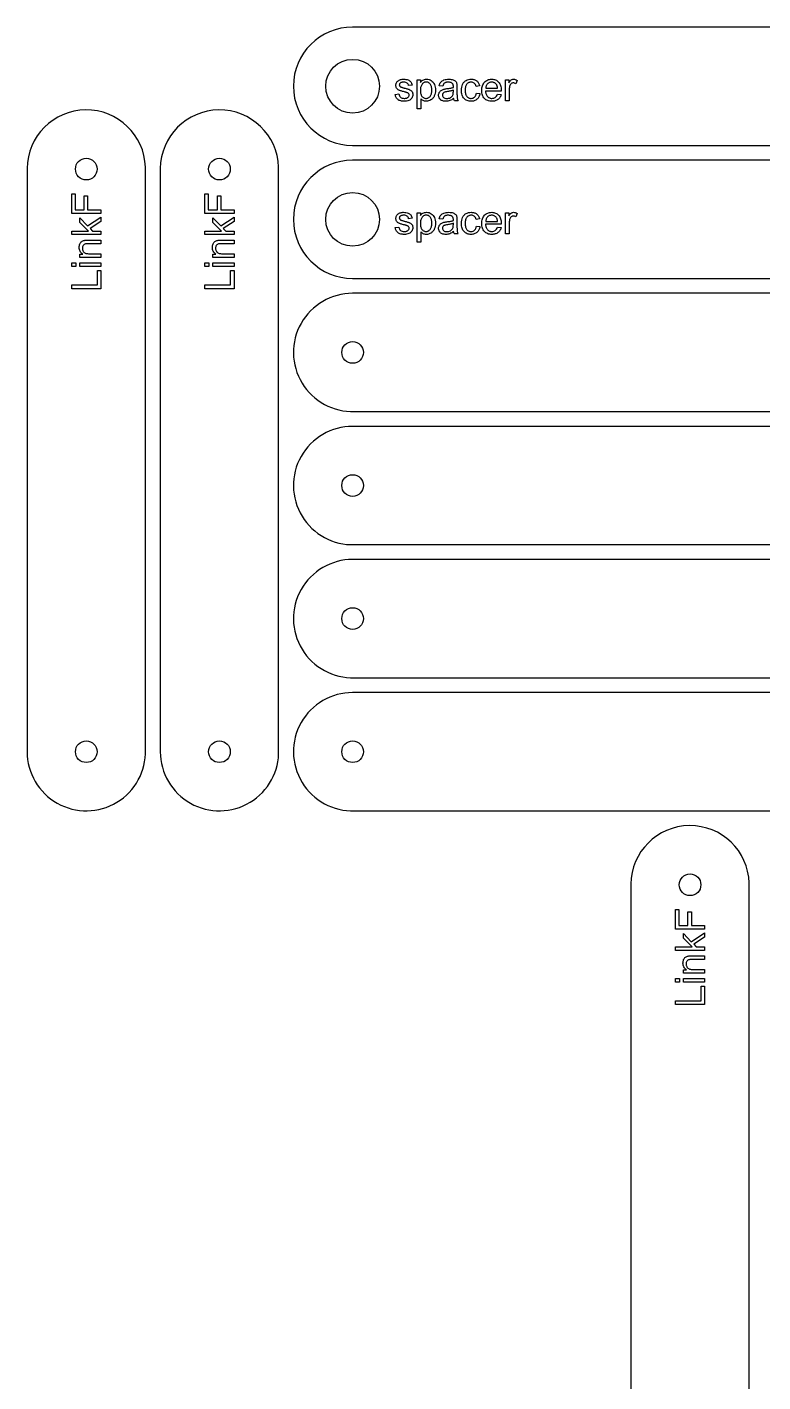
# Model space of a CAD drawing. Header units: millimetres. Extents: x 18 to 1181, y 18 to 1181.
# Drawn here: x 618 to 916, y 623 to 1172 of the extents above; entities that cross this region are included whole.
import ezdxf

# ---------------------------------------------------------------- set-up
doc = ezdxf.new("R2010")
doc.units = ezdxf.units.MM
doc.layers.add('cut', color=5, linetype='Continuous', true_color=0x0000ff)
doc.layers.add('line engraving', color=1, linetype='Continuous', true_color=0xff0000)

msp = doc.modelspace()

# ---------------------------------------------------------------- linework, layer by layer
at = {"layer": 'cut', "color": 5, "true_color": 0x0000ff}
for points in [[(750, 1172.4, 1), (750, 1124.4), (965.98, 1124.4, 0.999274), (965.98, 1172.4)], [(618, 878.4, 1.015779), (665.99, 879.15), (665.99, 1115.53, 0.980982), (618, 1115)], [(672, 878.4, 1.015779), (719.99, 879.15), (719.99, 1115.53, 0.980982), (672, 1115)], [(750, 1118.4, 1), (750, 1070.4), (965.98, 1070.4, 0.999274), (965.98, 1118.4)], [(750, 1064.4, 1.015779), (750.75, 1016.41), (987.13, 1016.41, 0.980982), (986.6, 1064.4)], [(750, 1010.4, 1.015779), (750.75, 962.41), (987.13, 962.41, 0.980982), (986.6, 1010.4)], [(750, 956.4, 1.015779), (750.75, 908.41), (987.13, 908.41, 0.980982), (986.6, 956.4)], [(750, 902.4, 1.015779), (750.75, 854.41), (987.13, 854.41, 0.980982), (986.6, 902.4)], [(862.8, 588, 1.015779), (910.79, 588.75), (910.79, 825.13, 0.980982), (862.8, 824.6)]]:
    msp.add_lwpolyline(points, format="xyb", close=True, dxfattribs=at)
for centre, radius in [((750, 1148.4), 10.9), ((642, 1114.8), 4.4), ((696, 1114.8), 4.4), ((750, 1094.4), 10.9), ((750, 1040.4), 4.4), ((750, 986.4), 4.4), ((750, 932.4), 4.4), ((642, 878.4), 4.4), ((696, 878.4), 4.4), ((750, 878.4), 4.4), ((886.8, 824.4), 4.4)]:
    msp.add_circle(centre, radius, dxfattribs=at)
at = {"layer": 'line engraving', "color": 1, "true_color": 0xff0000}
for points in [[(767.27, 1145.04), (768.71, 1145.26), (768.8, 1144.85), (768.94, 1144.5), (769.13, 1144.19), (769.38, 1143.93), (769.69, 1143.73), (770.05, 1143.59), (770.46, 1143.5), (770.93, 1143.47), (771.18, 1143.48), (771.4, 1143.5), (771.61, 1143.53), (771.81, 1143.58), (771.98, 1143.63), (772.15, 1143.7), (772.29, 1143.79), (772.42, 1143.88), (772.63, 1144.1), (772.79, 1144.33), (772.88, 1144.57), (772.91, 1144.84), (772.88, 1145.07), (772.8, 1145.28), (772.67, 1145.46), (772.48, 1145.62), (772.39, 1145.67), (772.27, 1145.72), (772.13, 1145.78), (771.96, 1145.84), (771.76, 1145.9), (771.53, 1145.97), (771.27, 1146.04), (770.99, 1146.11), (770.6, 1146.21), (770.25, 1146.31), (769.93, 1146.4), (769.63, 1146.49), (769.37, 1146.57), (769.14, 1146.66), (768.94, 1146.74), (768.77, 1146.81), (768.48, 1146.97), (768.22, 1147.16), (768.01, 1147.38), (767.83, 1147.63), (767.69, 1147.9), (767.59, 1148.18), (767.53, 1148.47), (767.51, 1148.78), (767.53, 1149.06), (767.58, 1149.33), (767.66, 1149.59), (767.77, 1149.84), (767.92, 1150.08), (768.08, 1150.29), (768.27, 1150.49), (768.49, 1150.66), (768.67, 1150.78), (768.89, 1150.89), (769.14, 1150.99), (769.42, 1151.08), (769.71, 1151.16), (770.02, 1151.21), (770.34, 1151.25), (770.67, 1151.26), (771.16, 1151.24), (771.62, 1151.18), (772.05, 1151.09), (772.45, 1150.96), (772.81, 1150.81), (773.11, 1150.62), (773.37, 1150.41), (773.58, 1150.18), (773.75, 1149.91), (773.89, 1149.59), (774, 1149.24), (774.08, 1148.85), (772.66, 1148.65), (772.58, 1148.96), (772.47, 1149.24), (772.3, 1149.48), (772.09, 1149.69), (771.84, 1149.85), (771.53, 1149.97), (771.18, 1150.04), (770.78, 1150.06), (770.54, 1150.05), (770.31, 1150.04), (770.11, 1150.01), (769.92, 1149.98), (769.75, 1149.93), (769.6, 1149.87), (769.46, 1149.8), (769.35, 1149.73), (769.16, 1149.55), (769.03, 1149.37), (768.95, 1149.17), (768.92, 1148.95), (768.93, 1148.81), (768.96, 1148.68), (769.02, 1148.56), (769.1, 1148.44), (769.2, 1148.33), (769.32, 1148.23), (769.48, 1148.13), (769.65, 1148.05), (769.72, 1148.03), (769.82, 1148), (769.94, 1147.96), (770.09, 1147.92), (770.26, 1147.87), (770.46, 1147.81), (770.69, 1147.75), (770.94, 1147.68), (771.31, 1147.58), (771.65, 1147.48), (771.97, 1147.39), (772.25, 1147.31), (772.51, 1147.22), (772.73, 1147.15), (772.93, 1147.07), (773.1, 1147), (773.39, 1146.86), (773.64, 1146.68), (773.86, 1146.48), (774.06, 1146.24), (774.21, 1145.97), (774.32, 1145.68), (774.38, 1145.35), (774.4, 1144.99), (774.38, 1144.64), (774.3, 1144.29), (774.16, 1143.95), (773.98, 1143.62), (773.74, 1143.32), (773.46, 1143.05), (773.13, 1142.82), (772.75, 1142.63), (772.34, 1142.47), (771.9, 1142.36), (771.43, 1142.3), (770.94, 1142.28), (770.53, 1142.29), (770.15, 1142.32), (769.8, 1142.37), (769.47, 1142.45), (769.16, 1142.55), (768.88, 1142.67), (768.62, 1142.81), (768.39, 1142.97), (768.18, 1143.16), (767.99, 1143.36), (767.82, 1143.59), (767.67, 1143.84), (767.54, 1144.1), (767.43, 1144.39), (767.34, 1144.7), (767.27, 1145.04)], [(776.13, 1139.18), (776.13, 1151.06), (777.46, 1151.06), (777.46, 1149.95), (777.7, 1150.25), (777.96, 1150.52), (778.23, 1150.74), (778.52, 1150.93), (778.83, 1151.07), (779.17, 1151.17), (779.55, 1151.24), (779.95, 1151.26), (780.49, 1151.22), (780.99, 1151.11), (781.46, 1150.94), (781.89, 1150.69), (782.29, 1150.38), (782.63, 1150.01), (782.92, 1149.58), (783.16, 1149.09), (783.35, 1148.56), (783.49, 1148.01), (783.57, 1147.43), (783.59, 1146.83), (783.56, 1146.19), (783.47, 1145.58), (783.33, 1145), (783.12, 1144.46), (782.99, 1144.2), (782.86, 1143.96), (782.7, 1143.73), (782.54, 1143.52), (782.36, 1143.33), (782.17, 1143.15), (781.96, 1142.99), (781.74, 1142.84), (781.29, 1142.59), (780.82, 1142.42), (780.34, 1142.31), (779.85, 1142.28), (779.49, 1142.3), (779.16, 1142.35), (778.84, 1142.45), (778.54, 1142.58), (778.26, 1142.75), (778.01, 1142.93), (777.79, 1143.14), (777.59, 1143.36), (777.59, 1139.18), (776.13, 1139.18)], [(777.45, 1146.72), (777.46, 1146.32), (777.49, 1145.94), (777.55, 1145.6), (777.62, 1145.28), (777.72, 1144.98), (777.83, 1144.72), (777.97, 1144.48), (778.12, 1144.27), (778.3, 1144.08), (778.48, 1143.92), (778.67, 1143.78), (778.87, 1143.67), (779.07, 1143.59), (779.29, 1143.52), (779.52, 1143.49), (779.75, 1143.47), (779.99, 1143.49), (780.22, 1143.53), (780.44, 1143.59), (780.65, 1143.68), (780.85, 1143.79), (781.05, 1143.94), (781.24, 1144.1), (781.41, 1144.29), (781.57, 1144.51), (781.72, 1144.76), (781.83, 1145.04), (781.93, 1145.34), (782.01, 1145.67), (782.06, 1146.03), (782.09, 1146.42), (782.1, 1146.84), (782.09, 1147.24), (782.06, 1147.61), (782.01, 1147.95), (781.94, 1148.28), (781.84, 1148.57), (781.72, 1148.84), (781.59, 1149.08), (781.43, 1149.3), (781.26, 1149.49), (781.07, 1149.66), (780.89, 1149.8), (780.69, 1149.91), (780.48, 1150), (780.27, 1150.06), (780.05, 1150.1), (779.81, 1150.12), (779.59, 1150.1), (779.36, 1150.06), (779.15, 1149.99), (778.94, 1149.9), (778.74, 1149.78), (778.54, 1149.63), (778.35, 1149.45), (778.17, 1149.25), (778, 1149.02), (777.86, 1148.76), (777.73, 1148.48), (777.63, 1148.18), (777.55, 1147.85), (777.5, 1147.5), (777.46, 1147.12), (777.45, 1146.72)], [(790.95, 1143.53), (790.55, 1143.21), (790.16, 1142.94), (789.78, 1142.73), (789.4, 1142.56), (789.02, 1142.44), (788.62, 1142.35), (788.21, 1142.29), (787.79, 1142.28), (787.45, 1142.29), (787.12, 1142.32), (786.82, 1142.37), (786.54, 1142.45), (786.28, 1142.55), (786.04, 1142.67), (785.82, 1142.81), (785.62, 1142.97), (785.44, 1143.15), (785.28, 1143.34), (785.15, 1143.54), (785.04, 1143.76), (784.96, 1143.98), (784.9, 1144.22), (784.87, 1144.47), (784.85, 1144.74), (784.87, 1145.04), (784.93, 1145.34), (785.02, 1145.62), (785.14, 1145.89), (785.3, 1146.14), (785.47, 1146.36), (785.67, 1146.56), (785.89, 1146.73), (786.13, 1146.87), (786.39, 1147), (786.66, 1147.11), (786.94, 1147.2), (787.18, 1147.26), (787.48, 1147.31), (787.83, 1147.37), (788.24, 1147.42), (788.66, 1147.48), (789.06, 1147.53), (789.43, 1147.59), (789.77, 1147.65), (790.08, 1147.72), (790.36, 1147.78), (790.61, 1147.85), (790.83, 1147.92), (790.84, 1148.06), (790.84, 1148.17), (790.84, 1148.25), (790.84, 1148.3), (790.83, 1148.52), (790.82, 1148.72), (790.78, 1148.9), (790.74, 1149.06), (790.68, 1149.21), (790.61, 1149.34), (790.53, 1149.46), (790.43, 1149.56), (790.28, 1149.67), (790.12, 1149.77), (789.93, 1149.86), (789.73, 1149.93), (789.52, 1149.98), (789.29, 1150.02), (789.04, 1150.04), (788.77, 1150.05), (788.52, 1150.05), (788.29, 1150.03), (788.08, 1150), (787.88, 1149.96), (787.7, 1149.91), (787.53, 1149.85), (787.38, 1149.78), (787.25, 1149.69), (787.02, 1149.48), (786.83, 1149.19), (786.66, 1148.84), (786.53, 1148.42), (785.11, 1148.61), (785.22, 1149.05), (785.36, 1149.44), (785.54, 1149.78), (785.74, 1150.09), (785.99, 1150.35), (786.29, 1150.58), (786.64, 1150.78), (787.03, 1150.95), (787.47, 1151.09), (787.94, 1151.18), (788.44, 1151.24), (788.98, 1151.26), (789.5, 1151.24), (789.98, 1151.19), (790.4, 1151.11), (790.77, 1151), (791.09, 1150.86), (791.36, 1150.7), (791.59, 1150.53), (791.78, 1150.35), (791.93, 1150.14), (792.05, 1149.9), (792.16, 1149.64), (792.23, 1149.35), (792.26, 1149.13), (792.29, 1148.83), (792.3, 1148.46), (792.31, 1148.01), (792.31, 1146.07), (792.31, 1145.59), (792.31, 1145.15), (792.32, 1144.76), (792.33, 1144.41), (792.34, 1144.12), (792.36, 1143.86), (792.38, 1143.66), (792.4, 1143.5), (792.46, 1143.24), (792.54, 1142.98), (792.64, 1142.72), (792.77, 1142.47), (791.25, 1142.47), (791.14, 1142.71), (791.06, 1142.96), (791, 1143.24), (790.95, 1143.53)], [(800.17, 1145.62), (801.6, 1145.43), (801.53, 1145.07), (801.44, 1144.73), (801.32, 1144.41), (801.18, 1144.11), (801.02, 1143.83), (800.84, 1143.57), (800.63, 1143.33), (800.4, 1143.11), (800.15, 1142.92), (799.89, 1142.75), (799.61, 1142.6), (799.32, 1142.49), (799.02, 1142.39), (798.7, 1142.33), (798.37, 1142.29), (798.02, 1142.28), (797.59, 1142.29), (797.19, 1142.35), (796.8, 1142.44), (796.43, 1142.56), (796.09, 1142.73), (795.77, 1142.93), (795.47, 1143.16), (795.19, 1143.43), (794.94, 1143.73), (794.72, 1144.07), (794.54, 1144.43), (794.39, 1144.83), (794.27, 1145.26), (794.18, 1145.72), (794.13, 1146.21), (794.12, 1146.73), (794.15, 1147.41), (794.23, 1148.04), (794.38, 1148.63), (794.58, 1149.17), (794.7, 1149.42), (794.84, 1149.66), (794.99, 1149.88), (795.16, 1150.08), (795.34, 1150.27), (795.54, 1150.44), (795.75, 1150.6), (795.98, 1150.73), (796.46, 1150.96), (796.97, 1151.13), (797.49, 1151.22), (798.03, 1151.26), (798.37, 1151.24), (798.7, 1151.21), (799.01, 1151.16), (799.3, 1151.08), (799.58, 1150.98), (799.85, 1150.86), (800.09, 1150.71), (800.32, 1150.55), (800.53, 1150.36), (800.73, 1150.16), (800.9, 1149.93), (801.05, 1149.69), (801.18, 1149.43), (801.3, 1149.15), (801.39, 1148.85), (801.46, 1148.54), (800.05, 1148.32), (799.93, 1148.73), (799.77, 1149.08), (799.57, 1149.38), (799.33, 1149.62), (799.06, 1149.81), (798.76, 1149.95), (798.44, 1150.03), (798.09, 1150.06), (797.82, 1150.05), (797.57, 1150.01), (797.32, 1149.95), (797.09, 1149.86), (796.88, 1149.75), (796.67, 1149.62), (796.48, 1149.45), (796.3, 1149.27), (796.14, 1149.06), (796, 1148.82), (795.88, 1148.55), (795.79, 1148.25), (795.71, 1147.93), (795.66, 1147.57), (795.62, 1147.19), (795.61, 1146.77), (795.62, 1146.36), (795.66, 1145.97), (795.71, 1145.61), (795.78, 1145.28), (795.87, 1144.98), (795.99, 1144.71), (796.12, 1144.47), (796.28, 1144.26), (796.45, 1144.07), (796.63, 1143.92), (796.83, 1143.78), (797.04, 1143.67), (797.26, 1143.58), (797.5, 1143.52), (797.75, 1143.49), (798.01, 1143.47), (798.42, 1143.51), (798.8, 1143.61), (799.14, 1143.77), (799.44, 1144), (799.58, 1144.14), (799.7, 1144.3), (799.81, 1144.47), (799.91, 1144.67), (799.99, 1144.88), (800.07, 1145.11), (800.12, 1145.35), (800.17, 1145.62)], [(808.73, 1145.24), (810.23, 1145.05), (810.13, 1144.73), (810.02, 1144.43), (809.88, 1144.15), (809.72, 1143.88), (809.55, 1143.63), (809.36, 1143.41), (809.14, 1143.2), (808.91, 1143), (808.66, 1142.83), (808.4, 1142.69), (808.12, 1142.56), (807.82, 1142.46), (807.5, 1142.38), (807.17, 1142.32), (806.82, 1142.29), (806.45, 1142.28), (806, 1142.29), (805.56, 1142.35), (805.15, 1142.44), (804.76, 1142.57), (804.4, 1142.73), (804.07, 1142.93), (803.75, 1143.17), (803.46, 1143.44), (803.21, 1143.74), (802.98, 1144.08), (802.79, 1144.44), (802.64, 1144.83), (802.52, 1145.25), (802.43, 1145.7), (802.38, 1146.18), (802.36, 1146.69), (802.38, 1147.22), (802.43, 1147.72), (802.52, 1148.18), (802.64, 1148.62), (802.8, 1149.02), (802.99, 1149.4), (803.22, 1149.74), (803.48, 1150.06), (803.77, 1150.34), (804.08, 1150.58), (804.41, 1150.79), (804.76, 1150.96), (805.13, 1151.09), (805.52, 1151.18), (805.94, 1151.24), (806.37, 1151.26), (806.79, 1151.24), (807.2, 1151.18), (807.58, 1151.09), (807.94, 1150.96), (808.28, 1150.8), (808.6, 1150.6), (808.91, 1150.36), (809.19, 1150.08), (809.44, 1149.77), (809.67, 1149.44), (809.85, 1149.07), (810.01, 1148.67), (810.13, 1148.24), (810.21, 1147.79), (810.26, 1147.3), (810.28, 1146.78), (810.28, 1146.71), (810.28, 1146.62), (810.28, 1146.52), (810.27, 1146.39), (803.87, 1146.39), (803.9, 1146.05), (803.95, 1145.73), (804.02, 1145.43), (804.11, 1145.14), (804.22, 1144.88), (804.35, 1144.64), (804.5, 1144.42), (804.67, 1144.23), (804.85, 1144.05), (805.05, 1143.9), (805.26, 1143.77), (805.48, 1143.66), (805.71, 1143.58), (805.95, 1143.52), (806.2, 1143.49), (806.46, 1143.47), (806.85, 1143.5), (807.2, 1143.58), (807.53, 1143.71), (807.83, 1143.89), (808.1, 1144.14), (808.34, 1144.44), (808.55, 1144.81), (808.73, 1145.24)], [(803.95, 1147.59), (808.74, 1147.59), (808.71, 1147.85), (808.67, 1148.1), (808.62, 1148.33), (808.56, 1148.54), (808.48, 1148.73), (808.4, 1148.91), (808.3, 1149.07), (808.19, 1149.22), (808.01, 1149.41), (807.82, 1149.59), (807.61, 1149.73), (807.39, 1149.85), (807.16, 1149.94), (806.92, 1150.01), (806.66, 1150.05), (806.39, 1150.06), (806.14, 1150.05), (805.91, 1150.02), (805.68, 1149.96), (805.47, 1149.89), (805.26, 1149.8), (805.06, 1149.68), (804.88, 1149.54), (804.7, 1149.39), (804.54, 1149.21), (804.4, 1149.02), (804.28, 1148.82), (804.17, 1148.6), (804.09, 1148.37), (804.02, 1148.13), (803.97, 1147.87), (803.95, 1147.59)], [(812.04, 1142.47), (812.04, 1151.06), (813.35, 1151.06), (813.35, 1149.76), (813.6, 1150.18), (813.84, 1150.52), (814.06, 1150.78), (814.28, 1150.96), (814.5, 1151.09), (814.73, 1151.18), (814.97, 1151.24), (815.22, 1151.26), (815.58, 1151.23), (815.96, 1151.14), (816.33, 1150.99), (816.71, 1150.79), (816.21, 1149.44), (815.94, 1149.57), (815.68, 1149.67), (815.41, 1149.73), (815.14, 1149.75), (814.91, 1149.73), (814.69, 1149.68), (814.48, 1149.59), (814.28, 1149.46), (814.11, 1149.31), (813.96, 1149.12), (813.84, 1148.91), (813.74, 1148.67), (813.64, 1148.27), (813.56, 1147.85), (813.52, 1147.42), (813.5, 1146.97), (813.5, 1142.47), (812.04, 1142.47)], [(790.83, 1146.78), (790.62, 1146.7), (790.39, 1146.63), (790.13, 1146.55), (789.84, 1146.48), (789.53, 1146.42), (789.2, 1146.35), (788.84, 1146.29), (788.45, 1146.23), (788.04, 1146.17), (787.69, 1146.09), (787.4, 1146.02), (787.18, 1145.94), (787.01, 1145.85), (786.85, 1145.74), (786.72, 1145.61), (786.61, 1145.47), (786.52, 1145.31), (786.46, 1145.14), (786.42, 1144.96), (786.41, 1144.78), (786.44, 1144.5), (786.52, 1144.24), (786.66, 1144.01), (786.85, 1143.81), (787.09, 1143.64), (787.39, 1143.51), (787.74, 1143.44), (788.14, 1143.42), (788.55, 1143.44), (788.93, 1143.51), (789.3, 1143.62), (789.64, 1143.79), (789.94, 1143.99), (790.2, 1144.22), (790.42, 1144.49), (790.6, 1144.79), (790.7, 1145.07), (790.77, 1145.4), (790.82, 1145.8), (790.83, 1146.25), (790.83, 1146.78)], [(647.93, 1096.74), (636.07, 1096.74), (636.07, 1104.74), (637.47, 1104.74), (637.47, 1098.31), (641.14, 1098.31), (641.14, 1103.88), (642.54, 1103.88), (642.54, 1098.31), (647.93, 1098.31), (647.93, 1096.74)], [(701.93, 1096.74), (690.07, 1096.74), (690.07, 1104.74), (691.47, 1104.74), (691.47, 1098.31), (695.14, 1098.31), (695.14, 1103.88), (696.54, 1103.88), (696.54, 1098.31), (701.93, 1098.31), (701.93, 1096.74)], [(647.93, 1088.2), (636.07, 1088.2), (636.07, 1089.66), (642.83, 1089.66), (639.34, 1093.1), (639.34, 1094.99), (642.53, 1091.7), (647.93, 1095.32), (647.93, 1093.52), (643.54, 1090.68), (644.52, 1089.66), (647.93, 1089.66), (647.93, 1088.2)], [(701.93, 1088.2), (690.07, 1088.2), (690.07, 1089.66), (696.83, 1089.66), (693.34, 1093.1), (693.34, 1094.99), (696.53, 1091.7), (701.93, 1095.32), (701.93, 1093.52), (697.54, 1090.68), (698.52, 1089.66), (701.93, 1089.66), (701.93, 1088.2)], [(767.27, 1091.04), (768.71, 1091.26), (768.8, 1090.85), (768.94, 1090.5), (769.13, 1090.19), (769.38, 1089.93), (769.69, 1089.73), (770.05, 1089.59), (770.46, 1089.5), (770.93, 1089.47), (771.18, 1089.48), (771.4, 1089.5), (771.61, 1089.53), (771.81, 1089.58), (771.98, 1089.63), (772.15, 1089.7), (772.29, 1089.79), (772.42, 1089.88), (772.63, 1090.1), (772.79, 1090.33), (772.88, 1090.57), (772.91, 1090.84), (772.88, 1091.07), (772.8, 1091.28), (772.67, 1091.46), (772.48, 1091.62), (772.39, 1091.67), (772.27, 1091.72), (772.13, 1091.78), (771.96, 1091.84), (771.76, 1091.9), (771.53, 1091.97), (771.27, 1092.04), (770.99, 1092.11), (770.6, 1092.21), (770.25, 1092.31), (769.93, 1092.4), (769.63, 1092.49), (769.37, 1092.57), (769.14, 1092.66), (768.94, 1092.74), (768.77, 1092.81), (768.48, 1092.97), (768.22, 1093.16), (768.01, 1093.38), (767.83, 1093.63), (767.69, 1093.9), (767.59, 1094.18), (767.53, 1094.47), (767.51, 1094.78), (767.53, 1095.06), (767.58, 1095.33), (767.66, 1095.59), (767.77, 1095.84), (767.92, 1096.08), (768.08, 1096.29), (768.27, 1096.49), (768.49, 1096.66), (768.67, 1096.78), (768.89, 1096.89), (769.14, 1096.99), (769.42, 1097.08), (769.71, 1097.16), (770.02, 1097.21), (770.34, 1097.25), (770.67, 1097.26), (771.16, 1097.24), (771.62, 1097.18), (772.05, 1097.09), (772.45, 1096.96), (772.81, 1096.81), (773.11, 1096.62), (773.37, 1096.41), (773.58, 1096.18), (773.75, 1095.91), (773.89, 1095.59), (774, 1095.24), (774.08, 1094.85), (772.66, 1094.65), (772.58, 1094.96), (772.47, 1095.24), (772.3, 1095.48), (772.09, 1095.69), (771.84, 1095.85), (771.53, 1095.97), (771.18, 1096.04), (770.78, 1096.06), (770.54, 1096.05), (770.31, 1096.04), (770.11, 1096.01), (769.92, 1095.98), (769.75, 1095.93), (769.6, 1095.87), (769.46, 1095.8), (769.35, 1095.73), (769.16, 1095.55), (769.03, 1095.37), (768.95, 1095.17), (768.92, 1094.95), (768.93, 1094.81), (768.96, 1094.68), (769.02, 1094.56), (769.1, 1094.44), (769.2, 1094.33), (769.32, 1094.23), (769.48, 1094.13), (769.65, 1094.05), (769.72, 1094.03), (769.82, 1094), (769.94, 1093.96), (770.09, 1093.92), (770.26, 1093.87), (770.46, 1093.81), (770.69, 1093.75), (770.94, 1093.68), (771.31, 1093.58), (771.65, 1093.48), (771.97, 1093.39), (772.25, 1093.31), (772.51, 1093.22), (772.73, 1093.15), (772.93, 1093.07), (773.1, 1093), (773.39, 1092.86), (773.64, 1092.68), (773.86, 1092.48), (774.06, 1092.24), (774.21, 1091.97), (774.32, 1091.68), (774.38, 1091.35), (774.4, 1090.99), (774.38, 1090.64), (774.3, 1090.29), (774.16, 1089.95), (773.98, 1089.62), (773.74, 1089.32), (773.46, 1089.05), (773.13, 1088.82), (772.75, 1088.63), (772.34, 1088.47), (771.9, 1088.36), (771.43, 1088.3), (770.94, 1088.28), (770.53, 1088.29), (770.15, 1088.32), (769.8, 1088.37), (769.47, 1088.45), (769.16, 1088.55), (768.88, 1088.67), (768.62, 1088.81), (768.39, 1088.97), (768.18, 1089.16), (767.99, 1089.36), (767.82, 1089.59), (767.67, 1089.84), (767.54, 1090.1), (767.43, 1090.39), (767.34, 1090.7), (767.27, 1091.04)], [(776.13, 1085.18), (776.13, 1097.06), (777.46, 1097.06), (777.46, 1095.95), (777.7, 1096.25), (777.96, 1096.52), (778.23, 1096.74), (778.52, 1096.93), (778.83, 1097.07), (779.17, 1097.17), (779.55, 1097.24), (779.95, 1097.26), (780.49, 1097.22), (780.99, 1097.11), (781.46, 1096.94), (781.89, 1096.69), (782.29, 1096.38), (782.63, 1096.01), (782.92, 1095.58), (783.16, 1095.09), (783.35, 1094.56), (783.49, 1094.01), (783.57, 1093.43), (783.59, 1092.83), (783.56, 1092.19), (783.47, 1091.58), (783.33, 1091), (783.12, 1090.46), (782.99, 1090.2), (782.86, 1089.96), (782.7, 1089.73), (782.54, 1089.52), (782.36, 1089.33), (782.17, 1089.15), (781.96, 1088.99), (781.74, 1088.84), (781.29, 1088.59), (780.82, 1088.42), (780.34, 1088.31), (779.85, 1088.28), (779.49, 1088.3), (779.16, 1088.35), (778.84, 1088.45), (778.54, 1088.58), (778.26, 1088.75), (778.01, 1088.93), (777.79, 1089.14), (777.59, 1089.36), (777.59, 1085.18), (776.13, 1085.18)], [(777.45, 1092.72), (777.46, 1092.32), (777.49, 1091.94), (777.55, 1091.6), (777.62, 1091.28), (777.72, 1090.98), (777.83, 1090.72), (777.97, 1090.48), (778.12, 1090.27), (778.3, 1090.08), (778.48, 1089.92), (778.67, 1089.78), (778.87, 1089.67), (779.07, 1089.59), (779.29, 1089.52), (779.52, 1089.49), (779.75, 1089.47), (779.99, 1089.49), (780.22, 1089.53), (780.44, 1089.59), (780.65, 1089.68), (780.85, 1089.79), (781.05, 1089.94), (781.24, 1090.1), (781.41, 1090.29), (781.57, 1090.51), (781.72, 1090.76), (781.83, 1091.04), (781.93, 1091.34), (782.01, 1091.67), (782.06, 1092.03), (782.09, 1092.42), (782.1, 1092.84), (782.09, 1093.24), (782.06, 1093.61), (782.01, 1093.95), (781.94, 1094.28), (781.84, 1094.57), (781.72, 1094.84), (781.59, 1095.08), (781.43, 1095.3), (781.26, 1095.49), (781.07, 1095.66), (780.89, 1095.8), (780.69, 1095.91), (780.48, 1096), (780.27, 1096.06), (780.05, 1096.1), (779.81, 1096.12), (779.59, 1096.1), (779.36, 1096.06), (779.15, 1095.99), (778.94, 1095.9), (778.74, 1095.78), (778.54, 1095.63), (778.35, 1095.45), (778.17, 1095.25), (778, 1095.02), (777.86, 1094.76), (777.73, 1094.48), (777.63, 1094.18), (777.55, 1093.85), (777.5, 1093.5), (777.46, 1093.12), (777.45, 1092.72)], [(790.95, 1089.53), (790.55, 1089.21), (790.16, 1088.94), (789.78, 1088.73), (789.4, 1088.56), (789.02, 1088.44), (788.62, 1088.35), (788.21, 1088.29), (787.79, 1088.28), (787.45, 1088.29), (787.12, 1088.32), (786.82, 1088.37), (786.54, 1088.45), (786.28, 1088.55), (786.04, 1088.67), (785.82, 1088.81), (785.62, 1088.97), (785.44, 1089.15), (785.28, 1089.34), (785.15, 1089.54), (785.04, 1089.76), (784.96, 1089.98), (784.9, 1090.22), (784.87, 1090.47), (784.85, 1090.74), (784.87, 1091.04), (784.93, 1091.34), (785.02, 1091.62), (785.14, 1091.89), (785.3, 1092.14), (785.47, 1092.36), (785.67, 1092.56), (785.89, 1092.73), (786.13, 1092.87), (786.39, 1093), (786.66, 1093.11), (786.94, 1093.2), (787.18, 1093.26), (787.48, 1093.31), (787.83, 1093.37), (788.24, 1093.42), (788.66, 1093.48), (789.06, 1093.53), (789.43, 1093.59), (789.77, 1093.65), (790.08, 1093.72), (790.36, 1093.78), (790.61, 1093.85), (790.83, 1093.92), (790.84, 1094.06), (790.84, 1094.17), (790.84, 1094.25), (790.84, 1094.3), (790.83, 1094.52), (790.82, 1094.72), (790.78, 1094.9), (790.74, 1095.06), (790.68, 1095.21), (790.61, 1095.34), (790.53, 1095.46), (790.43, 1095.56), (790.28, 1095.67), (790.12, 1095.77), (789.93, 1095.86), (789.73, 1095.93), (789.52, 1095.98), (789.29, 1096.02), (789.04, 1096.04), (788.77, 1096.05), (788.52, 1096.05), (788.29, 1096.03), (788.08, 1096), (787.88, 1095.96), (787.7, 1095.91), (787.53, 1095.85), (787.38, 1095.78), (787.25, 1095.69), (787.02, 1095.48), (786.83, 1095.19), (786.66, 1094.84), (786.53, 1094.42), (785.11, 1094.61), (785.22, 1095.05), (785.36, 1095.44), (785.54, 1095.78), (785.74, 1096.09), (785.99, 1096.35), (786.29, 1096.58), (786.64, 1096.78), (787.03, 1096.95), (787.47, 1097.09), (787.94, 1097.18), (788.44, 1097.24), (788.98, 1097.26), (789.5, 1097.24), (789.98, 1097.19), (790.4, 1097.11), (790.77, 1097), (791.09, 1096.86), (791.36, 1096.7), (791.59, 1096.53), (791.78, 1096.35), (791.93, 1096.14), (792.05, 1095.9), (792.16, 1095.64), (792.23, 1095.35), (792.26, 1095.13), (792.29, 1094.83), (792.3, 1094.46), (792.31, 1094.01), (792.31, 1092.07), (792.31, 1091.59), (792.31, 1091.15), (792.32, 1090.76), (792.33, 1090.41), (792.34, 1090.12), (792.36, 1089.86), (792.38, 1089.66), (792.4, 1089.5), (792.46, 1089.24), (792.54, 1088.98), (792.64, 1088.72), (792.77, 1088.47), (791.25, 1088.47), (791.14, 1088.71), (791.06, 1088.96), (791, 1089.24), (790.95, 1089.53)], [(800.17, 1091.62), (801.6, 1091.43), (801.53, 1091.07), (801.44, 1090.73), (801.32, 1090.41), (801.18, 1090.11), (801.02, 1089.83), (800.84, 1089.57), (800.63, 1089.33), (800.4, 1089.11), (800.15, 1088.92), (799.89, 1088.75), (799.61, 1088.6), (799.32, 1088.49), (799.02, 1088.39), (798.7, 1088.33), (798.37, 1088.29), (798.02, 1088.28), (797.59, 1088.29), (797.19, 1088.35), (796.8, 1088.44), (796.43, 1088.56), (796.09, 1088.73), (795.77, 1088.93), (795.47, 1089.16), (795.19, 1089.43), (794.94, 1089.73), (794.72, 1090.07), (794.54, 1090.43), (794.39, 1090.83), (794.27, 1091.26), (794.18, 1091.72), (794.13, 1092.21), (794.12, 1092.73), (794.15, 1093.41), (794.23, 1094.04), (794.38, 1094.63), (794.58, 1095.17), (794.7, 1095.42), (794.84, 1095.66), (794.99, 1095.88), (795.16, 1096.08), (795.34, 1096.27), (795.54, 1096.44), (795.75, 1096.6), (795.98, 1096.73), (796.46, 1096.96), (796.97, 1097.13), (797.49, 1097.22), (798.03, 1097.26), (798.37, 1097.24), (798.7, 1097.21), (799.01, 1097.16), (799.3, 1097.08), (799.58, 1096.98), (799.85, 1096.86), (800.09, 1096.71), (800.32, 1096.55), (800.53, 1096.36), (800.73, 1096.16), (800.9, 1095.93), (801.05, 1095.69), (801.18, 1095.43), (801.3, 1095.15), (801.39, 1094.85), (801.46, 1094.54), (800.05, 1094.32), (799.93, 1094.73), (799.77, 1095.08), (799.57, 1095.38), (799.33, 1095.62), (799.06, 1095.81), (798.76, 1095.95), (798.44, 1096.03), (798.09, 1096.06), (797.82, 1096.05), (797.57, 1096.01), (797.32, 1095.95), (797.09, 1095.86), (796.88, 1095.75), (796.67, 1095.62), (796.48, 1095.45), (796.3, 1095.27), (796.14, 1095.06), (796, 1094.82), (795.88, 1094.55), (795.79, 1094.25), (795.71, 1093.93), (795.66, 1093.57), (795.62, 1093.19), (795.61, 1092.77), (795.62, 1092.36), (795.66, 1091.97), (795.71, 1091.61), (795.78, 1091.28), (795.87, 1090.98), (795.99, 1090.71), (796.12, 1090.47), (796.28, 1090.26), (796.45, 1090.07), (796.63, 1089.92), (796.83, 1089.78), (797.04, 1089.67), (797.26, 1089.58), (797.5, 1089.52), (797.75, 1089.49), (798.01, 1089.47), (798.42, 1089.51), (798.8, 1089.61), (799.14, 1089.77), (799.44, 1090), (799.58, 1090.14), (799.7, 1090.3), (799.81, 1090.47), (799.91, 1090.67), (799.99, 1090.88), (800.07, 1091.11), (800.12, 1091.35), (800.17, 1091.62)], [(808.73, 1091.24), (810.23, 1091.05), (810.13, 1090.73), (810.02, 1090.43), (809.88, 1090.15), (809.72, 1089.88), (809.55, 1089.63), (809.36, 1089.41), (809.14, 1089.2), (808.91, 1089), (808.66, 1088.83), (808.4, 1088.69), (808.12, 1088.56), (807.82, 1088.46), (807.5, 1088.38), (807.17, 1088.32), (806.82, 1088.29), (806.45, 1088.28), (806, 1088.29), (805.56, 1088.35), (805.15, 1088.44), (804.76, 1088.57), (804.4, 1088.73), (804.07, 1088.93), (803.75, 1089.17), (803.46, 1089.44), (803.21, 1089.74), (802.98, 1090.08), (802.79, 1090.44), (802.64, 1090.83), (802.52, 1091.25), (802.43, 1091.7), (802.38, 1092.18), (802.36, 1092.69), (802.38, 1093.22), (802.43, 1093.72), (802.52, 1094.18), (802.64, 1094.62), (802.8, 1095.02), (802.99, 1095.4), (803.22, 1095.74), (803.48, 1096.06), (803.77, 1096.34), (804.08, 1096.58), (804.41, 1096.79), (804.76, 1096.96), (805.13, 1097.09), (805.52, 1097.18), (805.94, 1097.24), (806.37, 1097.26), (806.79, 1097.24), (807.2, 1097.18), (807.58, 1097.09), (807.94, 1096.96), (808.28, 1096.8), (808.6, 1096.6), (808.91, 1096.36), (809.19, 1096.08), (809.44, 1095.77), (809.67, 1095.44), (809.85, 1095.07), (810.01, 1094.67), (810.13, 1094.24), (810.21, 1093.79), (810.26, 1093.3), (810.28, 1092.78), (810.28, 1092.71), (810.28, 1092.62), (810.28, 1092.52), (810.27, 1092.39), (803.87, 1092.39), (803.9, 1092.05), (803.95, 1091.73), (804.02, 1091.43), (804.11, 1091.14), (804.22, 1090.88), (804.35, 1090.64), (804.5, 1090.42), (804.67, 1090.23), (804.85, 1090.05), (805.05, 1089.9), (805.26, 1089.77), (805.48, 1089.66), (805.71, 1089.58), (805.95, 1089.52), (806.2, 1089.49), (806.46, 1089.47), (806.85, 1089.5), (807.2, 1089.58), (807.53, 1089.71), (807.83, 1089.89), (808.1, 1090.14), (808.34, 1090.44), (808.55, 1090.81), (808.73, 1091.24)], [(803.95, 1093.59), (808.74, 1093.59), (808.71, 1093.85), (808.67, 1094.1), (808.62, 1094.33), (808.56, 1094.54), (808.48, 1094.73), (808.4, 1094.91), (808.3, 1095.07), (808.19, 1095.22), (808.01, 1095.41), (807.82, 1095.59), (807.61, 1095.73), (807.39, 1095.85), (807.16, 1095.94), (806.92, 1096.01), (806.66, 1096.05), (806.39, 1096.06), (806.14, 1096.05), (805.91, 1096.02), (805.68, 1095.96), (805.47, 1095.89), (805.26, 1095.8), (805.06, 1095.68), (804.88, 1095.54), (804.7, 1095.39), (804.54, 1095.21), (804.4, 1095.02), (804.28, 1094.82), (804.17, 1094.6), (804.09, 1094.37), (804.02, 1094.13), (803.97, 1093.87), (803.95, 1093.59)], [(812.04, 1088.47), (812.04, 1097.06), (813.35, 1097.06), (813.35, 1095.76), (813.6, 1096.18), (813.84, 1096.52), (814.06, 1096.78), (814.28, 1096.96), (814.5, 1097.09), (814.73, 1097.18), (814.97, 1097.24), (815.22, 1097.26), (815.58, 1097.23), (815.96, 1097.14), (816.33, 1096.99), (816.71, 1096.79), (816.21, 1095.44), (815.94, 1095.57), (815.68, 1095.67), (815.41, 1095.73), (815.14, 1095.75), (814.91, 1095.73), (814.69, 1095.68), (814.48, 1095.59), (814.28, 1095.46), (814.11, 1095.31), (813.96, 1095.12), (813.84, 1094.91), (813.74, 1094.67), (813.64, 1094.27), (813.56, 1093.85), (813.52, 1093.42), (813.5, 1092.97), (813.5, 1088.47), (812.04, 1088.47)], [(790.83, 1092.78), (790.62, 1092.7), (790.39, 1092.63), (790.13, 1092.55), (789.84, 1092.48), (789.53, 1092.42), (789.2, 1092.35), (788.84, 1092.29), (788.45, 1092.23), (788.04, 1092.17), (787.69, 1092.09), (787.4, 1092.02), (787.18, 1091.94), (787.01, 1091.85), (786.85, 1091.74), (786.72, 1091.61), (786.61, 1091.47), (786.52, 1091.31), (786.46, 1091.14), (786.42, 1090.96), (786.41, 1090.78), (786.44, 1090.5), (786.52, 1090.24), (786.66, 1090.01), (786.85, 1089.81), (787.09, 1089.64), (787.39, 1089.51), (787.74, 1089.44), (788.14, 1089.42), (788.55, 1089.44), (788.93, 1089.51), (789.3, 1089.62), (789.64, 1089.79), (789.94, 1089.99), (790.2, 1090.22), (790.42, 1090.49), (790.6, 1090.79), (790.7, 1091.07), (790.77, 1091.4), (790.82, 1091.8), (790.83, 1092.25), (790.83, 1092.78)], [(647.93, 1078.98), (639.34, 1078.98), (639.34, 1080.29), (640.56, 1080.29), (640.23, 1080.54), (639.94, 1080.82), (639.7, 1081.12), (639.5, 1081.45), (639.34, 1081.8), (639.23, 1082.18), (639.17, 1082.59), (639.14, 1083.02), (639.16, 1083.4), (639.21, 1083.77), (639.3, 1084.12), (639.42, 1084.45), (639.57, 1084.76), (639.75, 1085.02), (639.94, 1085.24), (640.16, 1085.43), (640.39, 1085.58), (640.65, 1085.7), (640.93, 1085.8), (641.23, 1085.88), (641.47, 1085.92), (641.79, 1085.94), (642.18, 1085.96), (642.65, 1085.96), (647.93, 1085.96), (647.93, 1084.5), (642.7, 1084.5), (642.29, 1084.49), (641.93, 1084.46), (641.62, 1084.41), (641.37, 1084.33), (641.16, 1084.23), (640.98, 1084.1), (640.81, 1083.93), (640.67, 1083.73), (640.55, 1083.51), (640.47, 1083.26), (640.42, 1083), (640.41, 1082.72), (640.42, 1082.49), (640.44, 1082.27), (640.49, 1082.05), (640.55, 1081.85), (640.64, 1081.65), (640.74, 1081.46), (640.86, 1081.28), (641, 1081.11), (641.16, 1080.95), (641.36, 1080.82), (641.59, 1080.7), (641.85, 1080.6), (642.15, 1080.53), (642.48, 1080.48), (642.84, 1080.45), (643.24, 1080.44), (647.93, 1080.44), (647.93, 1078.98)], [(701.93, 1078.98), (693.34, 1078.98), (693.34, 1080.29), (694.56, 1080.29), (694.23, 1080.54), (693.94, 1080.82), (693.7, 1081.12), (693.5, 1081.45), (693.34, 1081.8), (693.23, 1082.18), (693.17, 1082.59), (693.14, 1083.02), (693.16, 1083.4), (693.21, 1083.77), (693.3, 1084.12), (693.42, 1084.45), (693.57, 1084.76), (693.75, 1085.02), (693.94, 1085.24), (694.16, 1085.43), (694.39, 1085.58), (694.65, 1085.7), (694.93, 1085.8), (695.23, 1085.88), (695.47, 1085.92), (695.79, 1085.94), (696.18, 1085.96), (696.65, 1085.96), (701.93, 1085.96), (701.93, 1084.5), (696.7, 1084.5), (696.29, 1084.49), (695.93, 1084.46), (695.62, 1084.41), (695.37, 1084.33), (695.16, 1084.23), (694.98, 1084.1), (694.81, 1083.93), (694.67, 1083.73), (694.55, 1083.51), (694.47, 1083.26), (694.42, 1083), (694.41, 1082.72), (694.42, 1082.49), (694.44, 1082.27), (694.49, 1082.05), (694.55, 1081.85), (694.64, 1081.65), (694.74, 1081.46), (694.86, 1081.28), (695, 1081.11), (695.16, 1080.95), (695.36, 1080.82), (695.59, 1080.7), (695.85, 1080.6), (696.15, 1080.53), (696.48, 1080.48), (696.84, 1080.45), (697.24, 1080.44), (701.93, 1080.44), (701.93, 1078.98)], [(637.75, 1075.31), (636.07, 1075.31), (636.07, 1076.76), (637.75, 1076.76), (637.75, 1075.31)], [(647.93, 1066.21), (636.07, 1066.21), (636.07, 1067.78), (646.53, 1067.78), (646.53, 1073.62), (647.93, 1073.62), (647.93, 1066.21)], [(647.93, 1075.31), (639.34, 1075.31), (639.34, 1076.76), (647.93, 1076.76), (647.93, 1075.31)], [(691.75, 1075.31), (690.07, 1075.31), (690.07, 1076.76), (691.75, 1076.76), (691.75, 1075.31)], [(701.93, 1066.21), (690.07, 1066.21), (690.07, 1067.78), (700.53, 1067.78), (700.53, 1073.62), (701.93, 1073.62), (701.93, 1066.21)], [(701.93, 1075.31), (693.34, 1075.31), (693.34, 1076.76), (701.93, 1076.76), (701.93, 1075.31)], [(892.73, 806.34), (880.87, 806.34), (880.87, 814.34), (882.27, 814.34), (882.27, 807.91), (885.94, 807.91), (885.94, 813.48), (887.34, 813.48), (887.34, 807.91), (892.73, 807.91), (892.73, 806.34)], [(892.73, 797.8), (880.87, 797.8), (880.87, 799.26), (887.63, 799.26), (884.14, 802.7), (884.14, 804.59), (887.33, 801.3), (892.73, 804.92), (892.73, 803.12), (888.34, 800.28), (889.32, 799.26), (892.73, 799.26), (892.73, 797.8)], [(892.73, 788.58), (884.14, 788.58), (884.14, 789.89), (885.36, 789.89), (885.03, 790.14), (884.74, 790.42), (884.5, 790.72), (884.3, 791.05), (884.14, 791.4), (884.03, 791.78), (883.97, 792.19), (883.94, 792.62), (883.96, 793), (884.01, 793.37), (884.1, 793.72), (884.22, 794.05), (884.37, 794.36), (884.55, 794.62), (884.74, 794.84), (884.96, 795.03), (885.19, 795.18), (885.45, 795.3), (885.73, 795.4), (886.03, 795.48), (886.27, 795.52), (886.59, 795.54), (886.98, 795.56), (887.45, 795.56), (892.73, 795.56), (892.73, 794.1), (887.5, 794.1), (887.09, 794.09), (886.73, 794.06), (886.42, 794.01), (886.17, 793.93), (885.96, 793.83), (885.78, 793.7), (885.61, 793.53), (885.47, 793.33), (885.35, 793.11), (885.27, 792.86), (885.22, 792.6), (885.21, 792.32), (885.22, 792.09), (885.24, 791.87), (885.29, 791.65), (885.35, 791.45), (885.44, 791.25), (885.54, 791.06), (885.66, 790.88), (885.8, 790.71), (885.96, 790.55), (886.16, 790.42), (886.39, 790.3), (886.65, 790.2), (886.95, 790.13), (887.28, 790.08), (887.64, 790.05), (888.04, 790.04), (892.73, 790.04), (892.73, 788.58)], [(882.54, 784.91), (880.87, 784.91), (880.87, 786.36), (882.54, 786.36), (882.54, 784.91)], [(892.73, 784.91), (884.14, 784.91), (884.14, 786.36), (892.73, 786.36), (892.73, 784.91)], [(892.73, 775.81), (880.87, 775.81), (880.87, 777.38), (891.33, 777.38), (891.33, 783.22), (892.73, 783.22), (892.73, 775.81)]]:
    msp.add_lwpolyline(points, dxfattribs=at)

doc.saveas('drawing.dxf')
